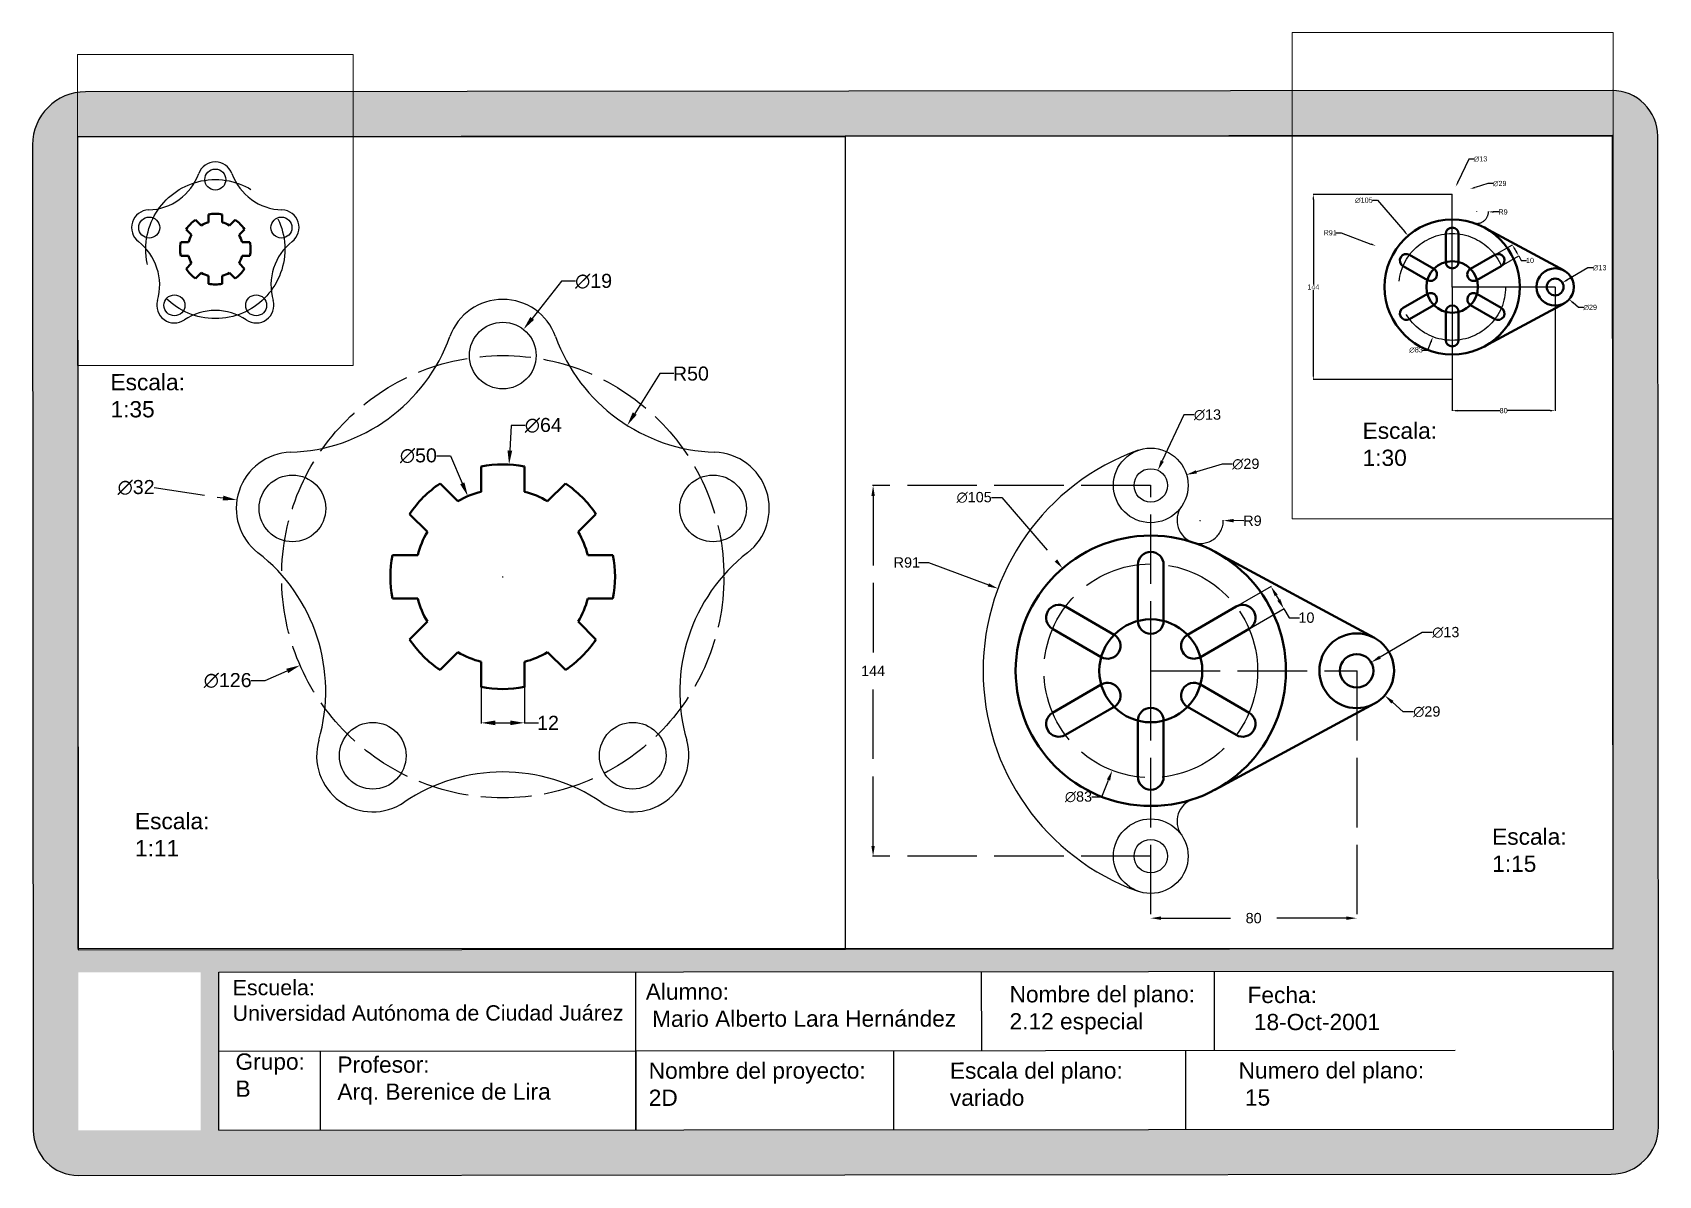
# Paper-space layout 'Layout1 (3)' of a CAD drawing. Header units: centimetres, sheet in millimetres. Extents: x -11 to 410, y 0 to 296.
# The model-space entities are those that its viewports show. They can reach past a viewport. Long polylines and large blocks are cut down to what shows.
import ezdxf

# ---------------------------------------------------------------- set-up
doc = ezdxf.new("R2010")
doc.units = ezdxf.units.CM
doc.header["$MEASUREMENT"] = 0
doc.linetypes.add('ACAD_ISO02W100', pattern=[15, 12, -3])
for name, color, linetype, lineweight in [('Layer1', 170, 'Continuous', 50), ('Layer2', 100, 'Continuous', 30), ('Layer3', 50, 'ACAD_ISO02W100', 9)]:
    doc.layers.add(name, color=color, linetype=linetype, lineweight=lineweight)
doc.layers.add('Layer4', color=8, linetype='ACAD_ISO02W100')
doc.layers.add('Layer5', color=7, linetype='Continuous', plot=False)
doc.styles.get("Standard").update_dxf_attribs({"font": 'arial.ttf'})
doc.dimstyles.get("Standard").update_dxf_attribs({"dimtxt": 4, "dimasz": 4, "dimexe": 0.18, "dimexo": 0.0625, "dimgap": 0.09, "dimtad": 0, "dimtih": 1, "dimtoh": 1, "dimdec": 0, "dimzin": 0, "dimdsep": 46, "dimtxsty": 'Standard', "dimcen": 0.09, "dimadec": 0, "dimazin": 0, "dimtfac": 1, "dimtdec": 0, "dimtofl": 0, "dimtmove": 0, "dimatfit": 3, "dimfxl": 1, "dimtolj": 1, "dimtzin": 0, "dimarcsym": 0})

# ---------------------------------------------------------------- blocks, each defined once
blk = doc.blocks.new('*D1')
at = {"layer": 'Defpoints', "color": 0, "transparency": 16777216}
for p in [(34.38, 421.13), (22.58, 406.23)]:
    blk.add_point(p, dxfattribs=at)
at = {"layer": 'Layer3', "color": 0, "lineweight": -2, "transparency": 16777216}
for p, q in [((45.23, 434.84), (36.86, 424.26)), ((49.23, 434.84), (45.23, 434.84)), ((28.39, 413.68), (28.57, 413.68)), ((28.48, 413.59), (28.48, 413.77))]:
    blk.add_line(p, q, dxfattribs=at)
at = {"layer": 'Layer3', "color": 0, "transparency": 16777216}
blk.add_solid([(36.34, 424.68), (37.38, 423.85), (34.38, 421.13)], dxfattribs=at)
at = {"layer": 'Layer3', "color": 0, "transparency": 16777216, "insert": (54.36, 434.84), "char_height": 4, "attachment_point": 5}
blk.add_mtext('\\A1;∅19', dxfattribs=at)
blk = doc.blocks.new('*D2')
at = {"layer": 'Defpoints', "color": 0, "transparency": 16777216}
for p in [(-47.26, 372.53), (-15.62, 367.76)]:
    blk.add_point(p, dxfattribs=at)
at = {"layer": 'Layer3', "color": 0, "lineweight": -2, "transparency": 16777216}
for p, q in [((-70.87, 376.1), (-51.21, 373.13)), ((-31.53, 370.15), (-31.35, 370.15)), ((-31.44, 370.06), (-31.44, 370.24))]:
    blk.add_line(p, q, dxfattribs=at)
at = {"layer": 'Layer3', "color": 0, "transparency": 16777216}
blk.add_solid([(-51.11, 373.79), (-51.31, 372.47), (-47.26, 372.53)], dxfattribs=at)
at = {"layer": 'Layer3', "color": 0, "transparency": 16777216, "insert": (-75.98, 376.1), "char_height": 4, "attachment_point": 5}
blk.add_mtext('\\A1;∅32', dxfattribs=at)
blk = doc.blocks.new('*D3')
at = {"layer": 'Defpoints', "color": 0, "transparency": 16777216}
for p in [(18.55, 373.62), (38.41, 327.73)]:
    blk.add_point(p, dxfattribs=at)
at = {"layer": 'Layer3', "color": 0, "lineweight": -2, "transparency": 16777216}
for p, q in [((9.57, 385.13), (13.57, 385.13)), ((13.57, 385.13), (16.96, 377.29)), ((28.39, 350.68), (28.57, 350.68)), ((28.48, 350.59), (28.48, 350.77))]:
    blk.add_line(p, q, dxfattribs=at)
at = {"layer": 'Layer3', "color": 0, "transparency": 16777216}
blk.add_solid([(17.57, 377.56), (16.35, 377.03), (18.55, 373.62)], dxfattribs=at)
at = {"layer": 'Layer3', "color": 0, "transparency": 16777216, "insert": (4.44, 385.13), "char_height": 4, "attachment_point": 5}
blk.add_mtext('\\A1;∅50', dxfattribs=at)
blk = doc.blocks.new('*D4')
at = {"layer": 'Defpoints', "color": 0, "transparency": 16777216}
for p in [(86.21, 375.89), (-29.25, 325.46)]:
    blk.add_point(p, dxfattribs=at)
at = {"layer": 'Layer3', "color": 0, "lineweight": -2, "transparency": 16777216}
for p, q in [((28.39, 350.68), (28.57, 350.68)), ((28.48, 350.59), (28.48, 350.77)), ((-43.21, 321.12), (-39.21, 321.12)), ((-39.21, 321.12), (-32.92, 323.86))]:
    blk.add_line(p, q, dxfattribs=at)
at = {"layer": 'Layer3', "color": 0, "transparency": 16777216}
blk.add_solid([(-33.19, 324.47), (-32.65, 323.25), (-29.25, 325.46)], dxfattribs=at)
at = {"layer": 'Layer3', "color": 0, "transparency": 16777216, "insert": (-49.89, 321.12), "char_height": 4, "attachment_point": 5}
blk.add_mtext('\\A1;∅126', dxfattribs=at)
blk = doc.blocks.new('*D5')
at = {"layer": 'Defpoints', "color": 0, "transparency": 16777216}
for p in [(30.28, 382.63), (26.68, 318.73)]:
    blk.add_point(p, dxfattribs=at)
at = {"layer": 'Layer3', "color": 0, "lineweight": -2, "transparency": 16777216}
for p, q in [((30.91, 393.79), (30.5, 386.62)), ((34.91, 393.79), (30.91, 393.79)), ((28.39, 350.68), (28.57, 350.68)), ((28.48, 350.59), (28.48, 350.77))]:
    blk.add_line(p, q, dxfattribs=at)
at = {"layer": 'Layer3', "color": 0, "transparency": 16777216}
blk.add_solid([(29.84, 386.66), (31.17, 386.58), (30.28, 382.63)], dxfattribs=at)
at = {"layer": 'Layer3', "color": 0, "transparency": 16777216, "insert": (40.03, 393.79), "char_height": 4, "attachment_point": 5}
blk.add_mtext('\\A1;∅64', dxfattribs=at)
blk = doc.blocks.new('*D6')
at = {"layer": 'Defpoints', "color": 0, "transparency": 16777216}
for p in [(22.33, 319.27), (34.63, 319.27), (34.63, 309.07)]:
    blk.add_point(p, dxfattribs=at)
at = {"layer": 'Layer3', "color": 0, "lineweight": -2, "transparency": 16777216}
for p, q in [((22.33, 319.21), (22.33, 308.89)), ((34.63, 319.21), (34.63, 308.89)), ((26.33, 309.07), (30.63, 309.07)), ((34.63, 309.07), (38.63, 309.07))]:
    blk.add_line(p, q, dxfattribs=at)
at = {"layer": 'Layer3', "color": 0, "transparency": 16777216}
for points in [[(26.33, 309.73), (26.33, 308.4), (22.33, 309.07)], [(30.63, 309.73), (30.63, 308.4), (34.63, 309.07)]]:
    blk.add_solid(points, dxfattribs=at)
at = {"layer": 'Layer3', "color": 0, "transparency": 16777216, "insert": (41.38, 309.07), "char_height": 4, "attachment_point": 5}
blk.add_mtext('\\A1;12', dxfattribs=at)
blk = doc.blocks.new('*D7')
at = {"layer": 'Defpoints', "color": 0, "transparency": 16777216}
for p in [(90.55, 436.11), (63.94, 393.78)]:
    blk.add_point(p, dxfattribs=at)
at = {"layer": 'Layer3', "color": 0, "lineweight": -2, "transparency": 16777216}
for p, q in [((73.22, 408.53), (66.07, 397.16)), ((77.22, 408.53), (73.22, 408.53))]:
    blk.add_line(p, q, dxfattribs=at)
at = {"layer": 'Layer3', "color": 0, "transparency": 16777216}
blk.add_solid([(65.51, 397.52), (66.64, 396.81), (63.94, 393.78)], dxfattribs=at)
at = {"layer": 'Layer3', "color": 0, "transparency": 16777216, "insert": (82.08, 408.53), "char_height": 4, "attachment_point": 5}
blk.add_mtext('\\A1;R50', dxfattribs=at)
blk = doc.blocks.new('*U8')
for p, q in [((-5, -10.92), (-5, 10.92)), ((5, -10.92), (5, 10.92))]:
    blk.add_line(p, q)
for centre, start, end in [((0, 10.92), 0, 180), ((0, -10.92), 180, 0)]:
    blk.add_arc(centre, 5, start, end)
blk = doc.blocks.new('*U9')
at = {"layer": 'Layer1', "color": 0, "linetype": 'ByBlock', "lineweight": -2, "transparency": 16777216}
blk.add_blockref('*U8', (20.67, -167.62), dxfattribs=at)
for p, rotation in [((-5.56, -182.76), 59.99999999999999), ((46.89, -182.76), 299.9999999999999), ((-5.56, -213.04), 120), ((46.89, -213.04), 240), ((20.67, -228.18), 180)]:
    blk.add_blockref('*U8', p, dxfattribs=dict(at, rotation=rotation))
blk = doc.blocks.new('*D10')
at = {"layer": 'Defpoints', "color": 0, "transparency": 16777216}
for p in [(-38.69, -165.96), (46.52, -197.9)]:
    blk.add_point(p, dxfattribs=at)
at = {"layer": 'Layer3', "color": 0, "lineweight": -2, "transparency": 16777216}
for p, q in [((-69.63, -155.85), (-65.63, -155.85)), ((-65.63, -155.85), (-42.44, -164.55)), ((46.43, -197.9), (46.61, -197.9)), ((46.52, -197.99), (46.52, -197.81))]:
    blk.add_line(p, q, dxfattribs=at)
at = {"layer": 'Layer3', "color": 0, "transparency": 16777216}
blk.add_solid([(-42.2, -163.93), (-42.67, -165.18), (-38.69, -165.96)], dxfattribs=at)
at = {"layer": 'Layer3', "color": 0, "transparency": 16777216, "insert": (-74.11, -155.85), "char_height": 4, "attachment_point": 5}
blk.add_mtext('\\A1;R91', dxfattribs=at)
blk = doc.blocks.new('*D11')
at = {"layer": 'Defpoints', "color": 0, "transparency": 16777216}
for p in [(23.43, -120.02), (17.9, -131.78)]:
    blk.add_point(p, dxfattribs=at)
at = {"layer": 'Layer3', "color": 0, "lineweight": -2, "transparency": 16777216}
for p, q in [((33.55, -98.51), (25.14, -116.4)), ((37.55, -98.51), (33.55, -98.51)), ((20.58, -125.9), (20.76, -125.9)), ((20.67, -125.99), (20.67, -125.81))]:
    blk.add_line(p, q, dxfattribs=at)
at = {"layer": 'Layer3', "color": 0, "transparency": 16777216}
blk.add_solid([(24.53, -116.12), (25.74, -116.69), (23.43, -120.02)], dxfattribs=at)
at = {"layer": 'Layer3', "color": 0, "transparency": 16777216, "insert": (42.69, -98.51), "char_height": 4, "attachment_point": 5}
blk.add_mtext('\\A1;∅13', dxfattribs=at)
blk = doc.blocks.new('*D12')
at = {"layer": 'Defpoints', "color": 0, "transparency": 16777216}
for p in [(34.56, -121.76), (6.77, -130.04)]:
    blk.add_point(p, dxfattribs=at)
at = {"layer": 'Layer3', "color": 0, "lineweight": -2, "transparency": 16777216}
for p, q in [((48.46, -117.62), (38.4, -120.62)), ((52.46, -117.62), (48.46, -117.62)), ((20.58, -125.9), (20.76, -125.9)), ((20.67, -125.99), (20.67, -125.81))]:
    blk.add_line(p, q, dxfattribs=at)
at = {"layer": 'Layer3', "color": 0, "transparency": 16777216}
blk.add_solid([(38.21, -119.98), (38.59, -121.26), (34.56, -121.76)], dxfattribs=at)
at = {"layer": 'Layer3', "color": 0, "transparency": 16777216, "insert": (57.59, -117.62), "char_height": 4, "attachment_point": 5}
blk.add_mtext('\\A1;∅29', dxfattribs=at)
blk = doc.blocks.new('*D13')
at = {"layer": 'Defpoints', "color": 0, "transparency": 16777216}
for p in [(35.65, -159.2), (5.68, -236.6)]:
    blk.add_point(p, dxfattribs=at)
at = {"layer": 'Layer3', "color": 0, "lineweight": -2, "transparency": 16777216}
for p, q in [((20.58, -197.9), (20.76, -197.9)), ((20.67, -197.99), (20.67, -197.81)), ((1.71, -246.86), (4.24, -240.33)), ((-2.29, -246.86), (1.71, -246.86))]:
    blk.add_line(p, q, dxfattribs=at)
at = {"layer": 'Layer3', "color": 0, "transparency": 16777216}
blk.add_solid([(3.61, -240.09), (4.86, -240.57), (5.68, -236.6)], dxfattribs=at)
at = {"layer": 'Layer3', "color": 0, "transparency": 16777216, "insert": (-7.42, -246.86), "char_height": 4, "attachment_point": 5}
blk.add_mtext('\\A1;∅83', dxfattribs=at)
blk = doc.blocks.new('*D14')
at = {"layer": 'Defpoints', "color": 0, "transparency": 16777216}
for p in [(-13.57, -158.1), (54.91, -237.7)]:
    blk.add_point(p, dxfattribs=at)
at = {"layer": 'Layer3', "color": 0, "lineweight": -2, "transparency": 16777216}
for p, q in [((-41.26, -130.57), (-37.26, -130.57)), ((-37.26, -130.57), (-16.18, -155.07)), ((20.58, -197.9), (20.76, -197.9)), ((20.67, -197.99), (20.67, -197.81))]:
    blk.add_line(p, q, dxfattribs=at)
at = {"layer": 'Layer3', "color": 0, "transparency": 16777216}
blk.add_solid([(-15.68, -154.64), (-16.69, -155.51), (-13.57, -158.1)], dxfattribs=at)
at = {"layer": 'Layer3', "color": 0, "transparency": 16777216, "insert": (-47.96, -130.57), "char_height": 4, "attachment_point": 5}
blk.add_mtext('\\A1;∅105', dxfattribs=at)
blk = doc.blocks.new('*D15')
at = {"layer": 'Defpoints', "color": 0, "transparency": 16777216}
for p in [(106.28, -194.62), (95.06, -201.18)]:
    blk.add_point(p, dxfattribs=at)
at = {"layer": 'Layer3', "color": 0, "lineweight": -2, "transparency": 16777216}
for p, q in [((126.16, -182.99), (109.73, -192.6)), ((130.16, -182.99), (126.16, -182.99)), ((100.58, -197.9), (100.76, -197.9)), ((100.67, -197.99), (100.67, -197.81))]:
    blk.add_line(p, q, dxfattribs=at)
at = {"layer": 'Layer3', "color": 0, "transparency": 16777216}
blk.add_solid([(109.39, -192.03), (110.07, -193.18), (106.28, -194.62)], dxfattribs=at)
at = {"layer": 'Layer3', "color": 0, "transparency": 16777216, "insert": (135.29, -182.99), "char_height": 4, "attachment_point": 5}
blk.add_mtext('\\A1;∅13', dxfattribs=at)
blk = doc.blocks.new('*D16')
at = {"layer": 'Defpoints', "color": 0, "transparency": 16777216}
for p in [(89.78, -188.33), (111.55, -207.48)]:
    blk.add_point(p, dxfattribs=at)
at = {"layer": 'Layer3', "color": 0, "lineweight": -2, "transparency": 16777216}
for p, q in [((100.58, -197.9), (100.76, -197.9)), ((100.67, -197.99), (100.67, -197.81)), ((118.76, -213.82), (114.56, -210.12)), ((122.76, -213.82), (118.76, -213.82))]:
    blk.add_line(p, q, dxfattribs=at)
at = {"layer": 'Layer3', "color": 0, "transparency": 16777216}
blk.add_solid([(115, -209.62), (114.12, -210.62), (111.55, -207.48)], dxfattribs=at)
at = {"layer": 'Layer3', "color": 0, "transparency": 16777216, "insert": (127.9, -213.82), "char_height": 4, "attachment_point": 5}
blk.add_mtext('\\A1;∅29', dxfattribs=at)
blk = doc.blocks.new('*D17')
at = {"layer": 'Defpoints', "color": 0, "transparency": 16777216}
for p in [(20.67, -125.99), (-87.22, -269.9), (20.67, -269.9)]:
    blk.add_point(p, dxfattribs=at)
at = {"layer": 'Layer3', "color": 0, "lineweight": -2, "transparency": 16777216}
for p, q in [((20.6, -125.99), (-87.4, -125.99)), ((-87.22, -129.99), (-87.22, -195.85)), ((-87.22, -265.9), (-87.22, -200.05)), ((20.6, -269.9), (-87.4, -269.9))]:
    blk.add_line(p, q, dxfattribs=at)
at = {"layer": 'Layer3', "color": 0, "transparency": 16777216}
for points in [[(-87.88, -129.99), (-86.55, -129.99), (-87.22, -125.99)], [(-87.88, -265.9), (-86.55, -265.9), (-87.22, -269.9)]]:
    blk.add_solid(points, dxfattribs=at)
at = {"layer": 'Layer3', "color": 0, "transparency": 16777216, "insert": (-87.22, -197.95), "char_height": 4, "attachment_point": 5}
blk.add_mtext('\\A1;144', dxfattribs=at)
blk = doc.blocks.new('*D18')
at = {"layer": 'Defpoints', "color": 0, "transparency": 16777216}
for p in [(20.58, -197.9), (100.67, -197.9), (100.67, -293.98)]:
    blk.add_point(p, dxfattribs=at)
at = {"layer": 'Layer3', "color": 0, "lineweight": -2, "transparency": 16777216}
for p, q in [((20.58, -197.96), (20.58, -294.16)), ((100.67, -197.96), (100.67, -294.16)), ((24.58, -293.98), (57.67, -293.98)), ((96.67, -293.98), (63.57, -293.98))]:
    blk.add_line(p, q, dxfattribs=at)
at = {"layer": 'Layer3', "color": 0, "transparency": 16777216}
for points in [[(24.58, -293.32), (24.58, -294.65), (20.58, -293.98)], [(96.67, -293.32), (96.67, -294.65), (100.67, -293.98)]]:
    blk.add_solid(points, dxfattribs=at)
at = {"layer": 'Layer3', "color": 0, "transparency": 16777216, "insert": (60.62, -293.98), "char_height": 4, "attachment_point": 5}
blk.add_mtext('\\A1;80', dxfattribs=at)
blk = doc.blocks.new('*D19')
at = {"layer": 'Defpoints', "color": 0, "transparency": 16777216}
for p in [(53.84, -172.97), (72.38, -173.82), (58.84, -181.63)]:
    blk.add_point(p, dxfattribs=at)
at = {"layer": 'Layer3', "color": 0, "lineweight": -2, "transparency": 16777216}
for p, q in [((53.9, -172.94), (67.54, -165.07)), ((69.38, -168.62), (70.38, -170.35)), ((58.9, -181.6), (72.54, -173.73)), ((72.38, -173.82), (74.38, -177.28)), ((74.38, -177.28), (78.38, -177.28))]:
    blk.add_line(p, q, dxfattribs=at)
at = {"layer": 'Layer3', "color": 0, "transparency": 16777216}
for points in [[(69.96, -168.29), (68.8, -168.96), (67.38, -165.16)], [(70.96, -170.02), (69.8, -170.69), (72.38, -173.82)]]:
    blk.add_solid(points, dxfattribs=at)
at = {"layer": 'Layer3', "color": 0, "transparency": 16777216, "insert": (81.14, -177.28), "char_height": 4, "attachment_point": 5}
blk.add_mtext('\\A1;10', dxfattribs=at)
blk = doc.blocks.new('*D20')
at = {"layer": 'Defpoints', "color": 0, "transparency": 16777216}
for p in [(39.85, -139.47), (48.85, -139.55)]:
    blk.add_point(p, dxfattribs=at)
at = {"layer": 'Layer3', "color": 0, "lineweight": -2, "transparency": 16777216}
for p, q in [((39.76, -139.47), (39.94, -139.47)), ((39.85, -139.56), (39.85, -139.38)), ((56.85, -139.63), (52.85, -139.59))]:
    blk.add_line(p, q, dxfattribs=at)
blk.add_arc((39.85, -139.47), 9, 252.2196, 0.6237, dxfattribs=at)
at = {"layer": 'Layer3', "color": 0, "transparency": 16777216}
blk.add_solid([(52.86, -138.92), (52.85, -140.26), (48.85, -139.55)], dxfattribs=at)
at = {"layer": 'Layer3', "color": 0, "transparency": 16777216, "insert": (60.17, -139.63), "char_height": 4, "attachment_point": 5}
blk.add_mtext('\\A1;R9', dxfattribs=at)

msp = doc.modelspace()

# ---------------------------------------------------------------- linework, layer by layer
at = {"layer": 'Layer1'}
for p, q in [((22.33, 374.91), (22.33, 382.08)), ((34.63, 374.91), (34.63, 382.08)), ((15.69, 372.16), (10.62, 377.23)), ((41.27, 372.16), (46.34, 377.23)), ((7, 363.46), (1.93, 368.53)), ((49.96, 363.46), (55.03, 368.53)), ((4.25, 356.83), (-2.92, 356.83)), ((52.71, 356.83), (59.88, 356.83)), ((4.25, 344.53), (-2.92, 344.53)), ((52.71, 344.53), (59.88, 344.53)), ((7, 337.89), (1.93, 332.82)), ((49.96, 337.89), (55.03, 332.82)), ((15.69, 329.19), (10.62, 324.12)), ((41.27, 329.19), (46.34, 324.12)), ((22.33, 326.45), (22.33, 319.27)), ((34.63, 326.45), (34.63, 319.27)), ((45.6, -151.7), (107.55, -185.14)), ((45.6, -244.1), (107.55, -210.66))]:
    msp.add_line(p, q, dxfattribs=at)
for centre, radius in [((20.67, -197.9), 52.5), ((20.67, -197.9), 20), ((100.67, -197.9), 14.5), ((100.67, -197.9), 6.5)]:
    msp.add_circle(centre, radius, dxfattribs=at)
for radius, start, end in [(32, 78.9195, 101.0805), (32, 123.9195, 146.0805), (32, 33.9195, 56.0805), (25, 104.2409, 120.7591), (25, 59.2409, 75.7591), (25, 149.2409, 165.7591), (25, 149.2409, 165.7591), (25, 149.2409, 165.7591), (25, 14.2409, 30.7591), (32, 168.9195, 191.0805), (32, 348.9195, 11.0805), (25, 194.2409, 210.7591), (25, 329.2409, 345.7591), (32, 213.9195, 236.0805), (25, 239.2409, 255.7591), (25, 284.2409, 300.7591), (32, 303.9195, 326.0805), (32, 258.9195, 281.0805)]:
    msp.add_arc((28.48, 350.68), radius, start, end, dxfattribs=at)
at = {"layer": 'Layer2'}
for centre, radius in [((28.48, 413.68), 9.5), ((-31.44, 370.15), 9.5), ((88.4, 370.15), 9.5), ((-8.55, 299.71), 9.5), ((65.51, 299.71), 9.5), ((20.67, -125.9), 14.5), ((20.67, -125.9), 6.5), ((20.67, -269.9), 14.5), ((20.67, -269.9), 6.5)]:
    msp.add_circle(centre, radius, dxfattribs=at)
for centre, radius, start, end in [((28.48, 413.68), 16, 19.8703, 160.1297), ((-33.59, 436.11), 50, 271.8703, 340.1297), ((90.55, 436.11), 50, 199.8703, 268.1297), ((-31.44, 370.15), 16, 91.8703, 232.1297), ((88.4, 370.15), 16, 307.8703, 88.1297), ((-71.95, 318.04), 50, 343.8703, 52.1297), ((128.91, 318.04), 50, 127.8703, 196.1297), ((-8.55, 299.71), 16, 163.8703, 304.1297), ((65.51, 299.71), 16, 235.8703, 16.1297), ((28.48, 245.08), 50, 55.8703, 124.1297), ((46.52, -197.9), 91, 109.7499, 250.2501), ((39.85, -139.47), 9, 144.7305, 251.8217), ((39.85, -256.33), 9, 108.1783, 215.2695)]:
    msp.add_arc(centre, radius, start, end, dxfattribs=at)
at = {"layer": 'Layer4'}
for q in [(20.67, -125.9), (100.67, -197.9)]:
    msp.add_line((20.67, -197.9), q, dxfattribs=at)
for centre, radius in [((28.48, 350.68), 63), ((20.67, -197.9), 41.5)]:
    msp.add_circle(centre, radius, dxfattribs=at)

# ---------------------------------------------------------------- block references
at = {"layer": 'Layer1'}
msp.add_blockref('*U9', (0, 0), dxfattribs=at)

# ---------------------------------------------------------------- dimensions: what is measured, and where the dimension line sits
at = {"layer": 'Layer3'}
for p1, p2, picture, middle in [((22.58, 406.23), (34.38, 421.13), '*D1', (54.36, 434.84)), ((26.68, 318.73), (30.28, 382.63), '*D5', (40.03, 393.79)), ((38.41, 327.73), (18.55, 373.62), '*D3', (4.44, 385.13)), ((-15.62, 367.76), (-47.26, 372.53), '*D2', (-70.87, 376.1)), ((86.21, 375.89), (-29.25, 325.46), '*D4', (-49.89, 321.12)), ((17.9, -131.78), (23.43, -120.02), '*D11', (42.69, -98.51)), ((6.77, -130.04), (34.56, -121.76), '*D12', (57.59, -117.62)), ((54.91, -237.7), (-13.57, -158.1), '*D14', (-47.96, -130.57)), ((35.65, -159.2), (5.68, -236.6), '*D13', (-7.42, -246.86)), ((95.06, -201.18), (106.28, -194.62), '*D15', (135.29, -182.99)), ((89.78, -188.33), (111.55, -207.48), '*D16', (127.9, -213.82))]:
    dim = msp.add_diameter_dim_2p(p1=p1, p2=p2, dimstyle='Standard', dxfattribs=at)
    dim.commit()
    dim.dimension.update_dxf_attribs({"geometry": picture, "text_midpoint": middle, "dimtype": 163})
for center, mpoint, picture, middle in [((90.55, 436.11), (63.94, 393.78), '*D7', (82.08, 408.53)), ((46.52, -197.9), (-38.69, -165.96), '*D10', (-74.11, -155.85))]:
    dim = msp.add_radius_dim(center=center, mpoint=mpoint, dimstyle='Standard', dxfattribs=at)
    dim.commit()
    dim.dimension.update_dxf_attribs({"geometry": picture, "text_midpoint": middle, "dimtype": 164})
for base, p1, p2, picture, middle in [((34.63, 309.07), (22.33, 319.27), (34.63, 319.27), '*D6', (41.38, 309.07)), ((100.67, -293.98), (20.58, -197.9), (100.67, -197.9), '*D18', (60.62, -293.98))]:
    dim = msp.add_linear_dim(base=base, p1=p1, p2=p2, dimstyle='Standard', dxfattribs=at)
    dim.commit()
    dim.dimension.update_dxf_attribs({"geometry": picture, "text_midpoint": middle})
dim = msp.add_linear_dim(base=(-87.22, -269.9), p1=(20.67, -125.99), p2=(20.67, -269.9), angle=90, dimstyle='Standard', dxfattribs=at)
dim.commit()
dim.dimension.update_dxf_attribs({"geometry": '*D17', "text_midpoint": (-87.22, -197.95)})
dim = msp.add_radius_dim(center=(39.85, -139.47), mpoint=(48.85, -139.55), dimstyle='Standard', dxfattribs=at)
dim.commit()
dim.dimension.update_dxf_attribs({"geometry": '*D20', "text_midpoint": (60.17, -139.63)})
dim = msp.add_aligned_dim(p1=(53.84, -172.97), p2=(58.84, -181.63), distance=15.63, dimstyle='Standard', dxfattribs=at)
dim.commit()
dim.dimension.update_dxf_attribs({"geometry": '*D19', "text_midpoint": (81.14, -177.28)})

psp = doc.layouts.new('Layout1 (3)')

# ---------------------------------------------------------------- hatches: boundary and pattern name
at = {"true_color": 0x000000}
h = psp.add_hatch(dxfattribs=at)
h.set_pattern_fill('AR-CONC', color=18, scale=2.104594, angle=0.0473)
h.set_pattern_definition([(50.0473, (-519.16, -36.389), (15.0965, -1.30822), [1.57845, -17.3629]), (355.0473, (-519.16, -36.389), (-2.93322, 15.82817), [1.26276, -13.89032]), (100.4987, (-517.902, -36.498), (12.16328, 14.51995), [1.34147, -14.7562]), (46.2315, (-519.164, -32.18), (22.46396, -3.46497), [2.36767, -26.04435]), (96.683, (-517.292, -32.469), (19.6539, 20.51747), [2.0122, -22.1343]), (351.2315, (-519.164, -32.18), (19.6539, 20.51747), [1.89413, -20.8355]), (21.0473, (-517.059, -33.23), (12.56946, -8.46312), [1.57845, -17.3629]), (326.0473, (-517.059, -33.23), (5.1082, 15.26568), [1.26276, -13.89032]), (71.4987, (-516.011, -33.936), (17.67766, 6.80256), [1.34147, -14.7562]), (37.5473, (-519.1605, -36.389), (0.250133, 7.00627), [0, -13.72195, 0, -14.10078, 0, -13.94293]), (7.5473, (-519.1605, -36.389), (5.52969, 8.30533), [0, -8.03955, 0, -13.40626, 0, -5.3141]), (327.5473, (-523.854, -36.393), (11.23518, -0.465415), [0, -5.26148, 0, -16.41583, 0, -21.78254]), (317.5473, (-525.958, -36.395), (12.27196, 2.11693), [0, -6.83993, 0, -10.90179, 0, -15.46876])])
h.paths.add_polyline_path([(0.4, 11.93), (0.4, 52.86), (32.07, 52.86), (32.07, 11.93)], flags=16)
h.paths.add_polyline_path([(36.76, 11.95), (36.73, 52.87), (397.91, 53.17), (397.95, 12.25)], flags=16)
h.paths.add_polyline_path([(0.37, 58.69), (0.2, 269.15), (397.74, 269.48), (397.91, 59.02)], flags=16)
h.paths.add_polyline_path([(397.36, 0.56, 0.414214), (409.64, 12.86), (409.43, 269.38, 0.414214), (397.62, 281.17), (2.27, 280.84, 0.414214), (-11.49, 267.07), (-11.28, 11.91, 0.414214), (0.42, 0.23)])

# ---------------------------------------------------------------- linework, layer by layer
for p, q in [((397.62, 281.17), (2.27, 280.84)), ((-11.49, 267.07), (-11.28, 11.91)), ((397.74, 269.48), (0.2, 269.15)), ((0.2, 269.15), (0.37, 58.69)), ((397.91, 59.02), (397.74, 269.48)), ((409.64, 12.86), (409.43, 269.38)), ((0.37, 58.69), (397.91, 59.02)), ((36.73, 52.87), (397.91, 53.17)), ((36.76, 11.95), (36.73, 52.87)), ((144.76, 12.04), (144.73, 52.96)), ((234.35, 32.58), (234.33, 53.04)), ((294.64, 32.63), (294.62, 53.09)), ((397.95, 12.25), (397.91, 53.17)), ((36.75, 32.41), (144.75, 32.5)), ((36.75, 32.41), (36.75, 32.41)), ((63.08, 11.97), (63.07, 32.43)), ((144.75, 32.5), (356.96, 32.68)), ((144.75, 32.5), (144.76, 12.04)), ((211.61, 12.1), (211.59, 32.56)), ((287.26, 12.16), (287.24, 32.62)), ((36.76, 11.95), (397.95, 12.25)), ((0.42, 0.23), (397.36, 0.56))]:
    psp.add_line(p, q)
for centre, radius, start, end in [((2.28, 267.08), 13.77, 90.0473, 180.0473), ((397.63, 269.37), 11.8, 0.0473, 90.0473), ((397.35, 12.85), 12.29, 270.0473, 0.0473), ((0.41, 11.92), 11.69, 180.0473, 270.0473)]:
    psp.add_arc(centre, radius, start, end)

# ---------------------------------------------------------------- texts
at = {"attachment_point": 1, "rotation": 0.0473}
for s, width, heights, insert, char_height in [('{\\C30;\\c2005496;Escala:\\P1:35}', 52.539, [0], (8.7, 207.75), 4.2092), ('{\\C30;\\c2005496;Escala:\\P1:30}', 52.539, [0], (333, 195.18), 4.2092), ('{\\C30;\\c2005496;Escala:\\P1:11}', 52.539, [0], (15.04, 94.09), 4.2092), ('{\\C30;\\c2005496;Escala:\\P1:15}', 52.539, [0], (366.56, 90.07), 4.2092), ('{\\C30;\\c2005496;Escuela:\\PUniversidad Autónoma de Ciudad Juárez}', 119.0088, [20.74], (40.33, 50.87), 3.9753), ('{\\H0.9x;\\C30;\\c2005496;Alumno:\\P Mario Alberto Lara Hernández} ', 99.9037, [0], (147.34, 49.93), 4.6769), ('{\\H0.9x;\\C30;\\c2005496;Nombre del plano:\\P2.12 especial}', 99.9037, [0], (241.56, 49.26), 4.6769), ('{\\H0.9x;\\C30;\\c2005496;Fecha:\\P 18-Oct-2001}', 99.9037, [0], (303.2, 49.08), 4.6769), ('{\\C30;\\c2005496;Grupo:\\PB}', 52.539, [0], (41.08, 31.82), 4.2092), ('{\\C30;\\c2005496;Profesor:\\PArq. Berenice de Lira}', 71.6441, [0], (67.48, 31.04), 4.2092), ('{\\H0.9x;\\C30;\\c2005496;Nombre del proyecto:\\P2D}', 99.9037, [0], (148.1, 29.47), 4.6769), ('{\\H0.9x;\\C30;\\c2005496;Escala del plano:\\Pvariado}', 99.9037, [0], (226.11, 29.48), 4.6769), ('{\\H0.9x;\\C30;\\c2005496;Numero del plano:\\P 15}', 99.9037, [0], (300.89, 29.53), 4.6769)]:
    psp.add_mtext_dynamic_manual_height_columns(s, width=width, gutter_width=23.38, heights=heights, dxfattribs=dict(at, insert=insert, char_height=char_height))

# ---------------------------------------------------------------- viewports
at = {"layer": 'Layer5'}
vp = psp.add_viewport(center=(356.36, 233.22), size=(83.11, 125.911), view_center_point=(21.12, -189.12), view_height=377.734, dxfattribs=at)
vp.frozen_layers = ['Layer2']
vp = psp.add_viewport(center=(35.89, 250.22), size=(71.39, 80.576), view_center_point=(28.6, 386.08), view_height=282.015, status=3, dxfattribs=at)
vp.frozen_layers = ['Layer3']
for center, size, view_center_point, view_height, status in [((99.63, 164.08), (198.85, 210.131), (16.74, 360.38), 231.144, 4), ((298.44, 164.17), (198.94, 210.295), (51.11, -148.01), 315.443, 5)]:
    psp.add_viewport(center=center, size=size, view_center_point=view_center_point, view_height=view_height, status=status, dxfattribs=at)

doc.saveas('drawing.dxf')
